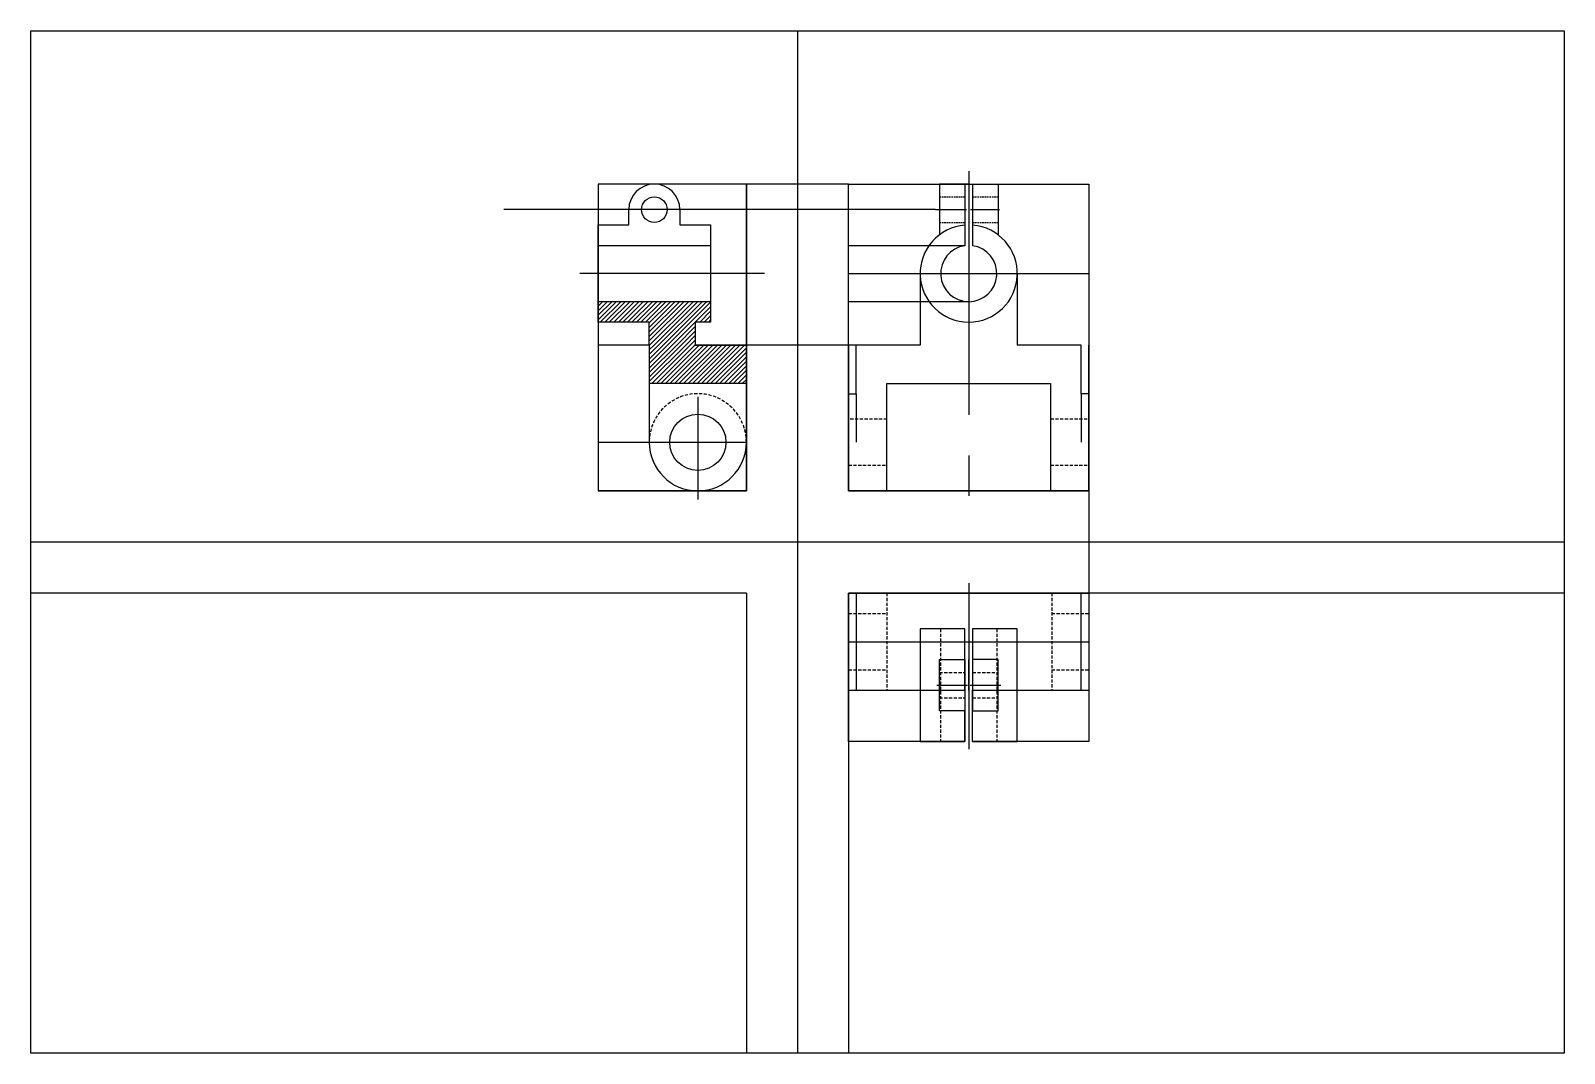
# Model space of a CAD drawing. Header units: millimetres. Extents: x 0 to 600, y 0 to 400.
import ezdxf

# ---------------------------------------------------------------- set-up
doc = ezdxf.new("R2010")
doc.units = ezdxf.units.MM
doc.linetypes.add('CENTER2', pattern=[28.575, 19.05, -3.175, 3.175, -3.175])
doc.linetypes.add('HIDDEN2', pattern=[0.1875, 0.125, -0.0625])
doc.layers.get('0').update_dxf_attribs({"true_color": 0xe7f0ff})
for name, color, linetype in [('Centre', 2, 'CENTER2'), ('Construction', 252, 'Continuous'), ('hidden', 3, 'HIDDEN2')]:
    doc.layers.add(name, color=color, linetype=linetype)
pattern_1 = [(45, (-702.8266, -5138.6322), (-0.88388348, 0.88388348), [])]

msp = doc.modelspace()

# ---------------------------------------------------------------- hatches: boundary and pattern name
h = msp.add_hatch()
h.set_pattern_fill('ANSI31', color=256, scale=10)
h.set_pattern_definition(pattern_1)
h.paths.add_polyline_path([(260, 286), (266, 286), (266, 294), (222, 294), (222, 286), (242, 286), (242, 277), (260, 277)])
h = msp.add_hatch()
h.set_pattern_fill('ANSI31', color=256, scale=10)
h.set_pattern_definition(pattern_1)
h.paths.add_polyline_path([(280, 277), (242, 277), (242, 262), (280, 262)])

# ---------------------------------------------------------------- linework, layer by layer
for p, q in [((300, 400), (300, 0)), ((280, 340), (222, 340)), ((222, 340), (222, 220)), ((280, 340), (280, 220)), ((280, 220), (280, 340)), ((320, 220), (320, 340)), ((320, 220), (320, 340)), ((320, 340), (414, 340)), ((320, 220), (320, 340)), ((365.5, 340), (355.5, 340)), ((355.5, 340), (355.5, 320.12)), ((367, 340), (365.5, 340)), ((365.5, 340), (368.5, 340)), ((365.5, 340), (365.5, 323.94)), ((368.5, 340), (368.5, 323.94)), ((368.5, 340), (378.5, 340)), ((378.5, 340), (378.5, 320.12)), ((414, 340), (414, 220)), ((234, 324), (234, 330)), ((254, 330), (254, 324)), ((222, 305), (222, 324)), ((222, 324), (234, 324)), ((222, 286), (222, 324)), ((254, 324), (266, 324)), ((266, 324), (266, 286)), ((365.5, 323.94), (365.5, 315.9)), ((368.5, 323.94), (368.5, 315.9)), ((348, 305), (348, 277)), ((386, 305), (386, 277)), ((242, 286), (222, 286)), ((242, 277), (242, 286)), ((266, 286), (260, 286)), ((260, 286), (260, 277)), ((242, 277), (242, 239)), ((260, 277), (280, 277)), ((280, 277), (280, 239)), ((320, 277), (320, 220)), ((348, 277), (323, 277)), ((323, 258), (323, 277)), ((411, 277), (386, 277)), ((411, 258), (411, 277)), ((414, 220), (414, 277)), ((280, 262), (242, 262)), ((335, 220), (335, 262)), ((335, 262), (399, 262)), ((399, 262), (399, 220)), ((320, 220), (320, 258)), ((320, 258), (323, 258)), ((323, 258), (323, 239)), ((414, 258), (411, 258)), ((411, 258), (411, 239)), ((414, 220), (414, 258)), ((335, 230), (335, 248)), ((320, 239), (320, 230)), ((280, 220), (222, 220)), ((222, 220), (280, 220)), ((320, 220), (414, 220)), ((414, 220), (320, 220)), ((320, 220), (335, 220)), ((399, 220), (414, 220)), ((600, 200), (0, 200)), ((280, 180), (0, 180)), ((280, 180), (280, 0)), ((320, 180), (320, 0)), ((600, 180), (320, 180)), ((320, 122), (320, 180)), ((320, 180), (414, 180)), ((320, 180), (320, 161)), ((367, 180), (323, 180)), ((323, 180), (323, 142)), ((411, 180), (323, 180)), ((411, 142), (411, 180)), ((414, 180), (414, 122)), ((320, 161), (320, 172)), ((365.5, 166), (348, 166)), ((348, 166), (348, 122)), ((365.5, 154), (365.5, 166)), ((386, 166), (368.5, 166)), ((368.5, 166), (368.5, 142)), ((386, 122), (386, 166)), ((320, 161), (320, 150)), ((355.5, 134), (355.5, 154)), ((355.5, 154), (365.5, 154)), ((365.5, 142), (365.5, 154)), ((365.5, 154), (365.5, 134)), ((367, 142), (367, 154)), ((378.5, 154), (368.5, 154)), ((368.5, 154), (368.5, 134)), ((378.5, 134), (378.5, 154)), ((320, 142.05), (323, 142)), ((323, 142), (365.5, 142)), ((365.5, 142), (365.5, 122)), ((368.5, 142), (411, 142)), ((368.5, 122), (368.5, 142)), ((411, 142), (414, 142)), ((365.5, 134), (355.5, 134)), ((365.5, 122), (365.5, 134)), ((368.5, 122), (368.5, 134)), ((368.5, 134), (378.5, 134)), ((365.5, 122), (320, 122)), ((348, 122), (365.5, 122)), ((414, 122), (368.5, 122)), ((368.5, 122), (386, 122))]:
    msp.add_line(p, q)
at = {"ltscale": 10}
for p, q in [((266, 315.9), (222, 315.9)), ((266, 294), (222, 294))]:
    msp.add_line(p, q, dxfattribs=at)
msp.add_lwpolyline([(0, 400), (600, 400), (600, 0), (0, 0)], close=True)
for centre, radius in [((244, 330), 5), ((261, 239), 11)]:
    msp.add_circle(centre, radius)
for centre, radius, start, end in [((244, 330), 10, 0, 180), ((367, 305), 19, 94.52806, 85.47194), ((367, 305), 11, 97.83748, 82.16252), ((261, 239), 19, 180, 0)]:
    msp.add_arc(centre, radius, start, end)
at = {"layer": 'Centre', "ltscale": 5}
for p, q in [((367, 345), (367, 215)), ((354, 330), (366.08, 330)), ((367.7, 330), (379.08, 330)), ((287.13, 305), (214.82, 305)), ((320, 305), (414, 305)), ((261, 256.81), (261, 216.63)), ((222, 239), (280, 239)), ((367, 183.87), (367, 119)), ((320, 161), (414, 161)), ((354.5, 144), (366.5, 144)), ((367.5, 144), (379.5, 144))]:
    msp.add_line(p, q, dxfattribs=at)
at = {"layer": 'Construction'}
for p, q in [((320, 340), (280, 340)), ((354, 330), (185.15, 330)), ((365.5, 315.9), (320, 315.9)), ((367, 294), (320, 294)), ((242, 277), (222, 277)), ((323, 277), (260, 277)), ((414, 220), (414, 122))]:
    msp.add_line(p, q, dxfattribs=at)
at = {"layer": 'hidden', "ltscale": 5}
for p, q in [((355.5, 335), (365.5, 335)), ((368.5, 335), (378.5, 335)), ((355.5, 325), (365.5, 325)), ((368.5, 325), (378.5, 325))]:
    msp.add_line(p, q, dxfattribs=at)
at = {"layer": 'hidden', "ltscale": 10}
for p, q in [((335, 248), (320, 248)), ((399, 248.24), (414, 248.24)), ((320, 230), (335, 230)), ((399, 230), (414, 230)), ((335, 180), (335, 142)), ((399.47, 180), (399.47, 142)), ((320, 172), (335, 172)), ((399.47, 172), (414, 172)), ((356, 166), (356, 122)), ((378, 166), (378, 122)), ((320, 150), (335, 150)), ((355.5, 149), (365.5, 149)), ((368.5, 149), (378.5, 149)), ((399.47, 150), (414, 150)), ((355.5, 139), (365.5, 139)), ((368.5, 139), (378.5, 139))]:
    msp.add_line(p, q, dxfattribs=at)
msp.add_arc((261, 239), 19, 0, 180, dxfattribs=at)

doc.saveas('drawing.dxf')
